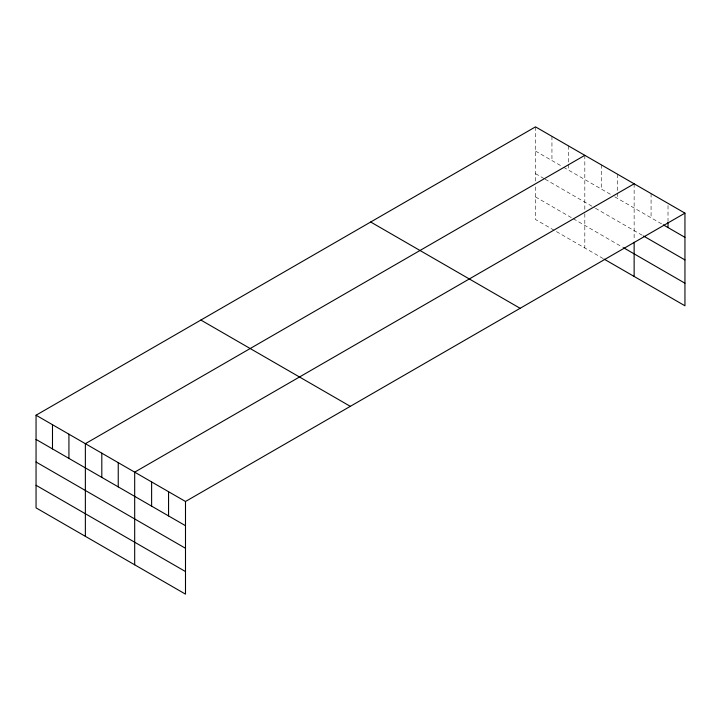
<?xml version="1.0" encoding="UTF-8"?>
<svg xmlns="http://www.w3.org/2000/svg" width="721" height="721" viewBox="0 0 721 721"><rect width="100%" height="100%" fill="white"/><g stroke="black" fill="none" stroke-linecap="round" stroke-linejoin="round"><path stroke-width="0.54" stroke-dasharray="3.6 2.7" d="M535.505 181.052L535.505 126.86M535.505 151.068L562.578 166.695M563.552 167.254L610.93 194.607M614.797 196.842L662.365 224.303M535.505 173.653L544.211 178.673M545.175 179.232L594.492 207.702M595.456 208.261L642.609 235.488M535.505 196.923L572.249 218.139M573.213 218.688L622.538 247.168M603.198 258.587L535.505 219.508L535.505 185.288M668.016 205.557L668.016 220.968M651.072 193.579L651.072 217.787M634.138 183.801L634.138 240.111M617.699 174.311L617.699 191.921M617.699 193.021L617.699 198.518M601.26 164.821L601.26 189.028M584.821 155.33L584.821 210.586M584.821 213.758L584.821 247.979M568.382 145.84L568.382 163.442M568.382 164.541L568.382 170.048M551.944 136.35L551.944 160.558"/><path stroke-width="1.08" d="M684.95 213.137L535.505 126.86L36.05 415.215L36.05 507.863L185.495 594.14L185.495 501.492L684.95 213.137L684.95 305.785L604.162 259.145M584.821 155.33L85.366 443.685L85.366 536.334M634.138 183.801L134.683 472.156L134.683 564.804M663.311 224.853L684.95 237.344M643.547 236.028L684.95 259.93M623.503 247.727L684.95 283.2M370.684 222.014L520.129 308.3M200.871 320.052L350.316 406.338M36.05 415.215L185.495 501.492M36.05 439.422L185.495 525.699M36.05 462.008L185.495 548.284M36.05 485.278L185.495 571.555M668.016 222.068L668.016 227.566M634.138 242.229L634.138 276.449M168.561 491.713L168.561 515.921M151.617 481.934L151.617 506.142M118.244 462.666L118.244 486.873M101.805 453.176L101.805 477.383M68.928 434.195L68.928 458.403M52.489 424.705L52.489 448.913"/></g></svg>
